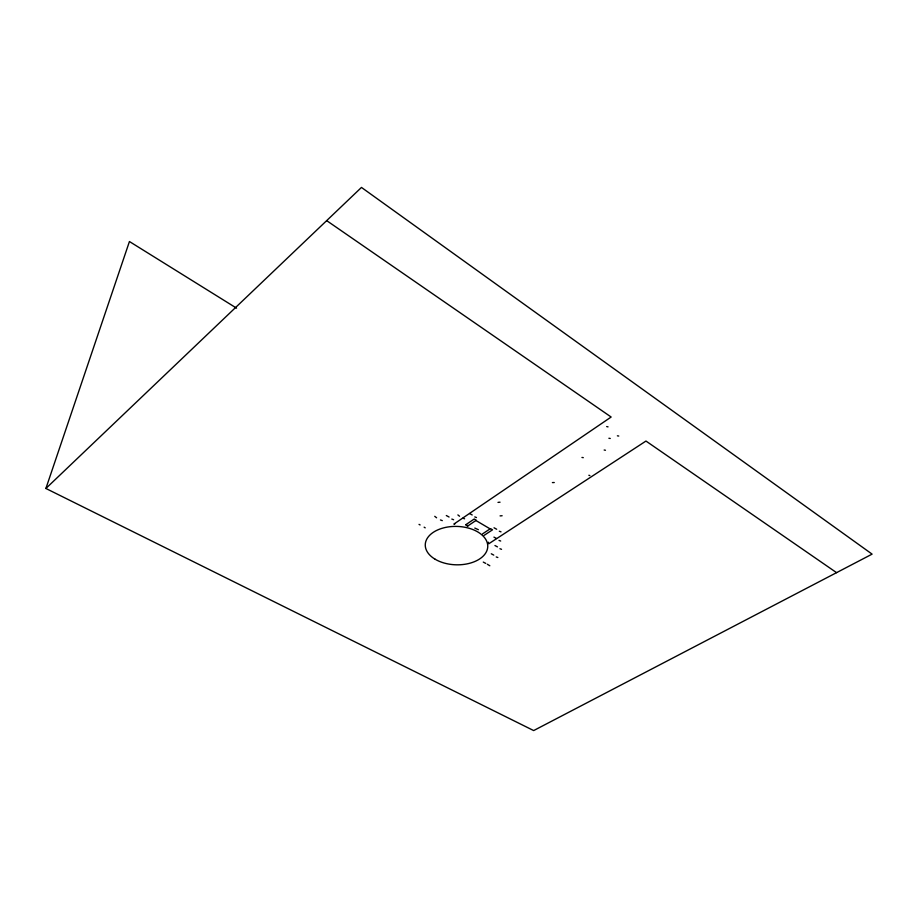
<?xml version="1.0" encoding="UTF-8"?>
<svg xmlns="http://www.w3.org/2000/svg" width="918" height="918" viewBox="0 0 918 918"><rect width="100%" height="100%" fill="white"/><g stroke="black" fill="none" stroke-linecap="round" stroke-linejoin="round"><path stroke-width="1.38" d="M45.9 488.468L361.474 187.433L872.1 554.128L533.668 730.567L45.9 488.468L129.438 241.526L236.569 308.161M500.046 502.192L498.004 502.387M502.123 515.744L500.069 515.893M465.874 524.66L474.227 519.026L476.304 520.242L467.469 526.186L465.874 524.66L467.939 525.876M482.535 533.886L490.499 528.607L492.53 529.812L484.153 535.343M554.254 482.524L552.406 482.593M583.297 457.657L581.955 457.451M605.455 450.245L604.17 450.015M618.755 436.039L617.389 435.82M610.252 438.471L608.898 438.265M608.037 426.859L606.672 426.572M454.789 524.029L453.859 524.109L611.147 417.024L326.682 220.63M489.81 565.763L487.355 564.272M497.831 557.513L496.236 556.951M501.538 549.308L499.931 548.723M500.677 541.023L499.025 540.415M501.01 531.855L499.3 531.212M589.861 475.581L588.863 475.272M485.748 563.4L483.293 562.091M442.304 520.632L440.445 519.955M464.6 518.808L462.947 518.2M453.618 519.737L451.817 519.072M476.465 517.545L474.778 516.903M493.758 555.115L491.291 553.784M497.441 546.876L494.951 545.521M496.489 538.51L493.941 537.122M496.672 529.238L494.033 527.781M449.074 517.029L446.309 515.526M472.196 514.964L469.603 513.529M474.801 528.068L478.381 529.686M419.033 524.385L420.1 524.935M436.589 517.775L434.753 516.318M459.528 516.237L457.887 514.918M475.903 520.506L490.097 528.871M424.15 527.184L425.206 527.85M836.562 572.648L645.962 441.053L488.766 543.766L488.342 542.194M435.212 559.28A31.269 19.209 1.7 0 0 486.965 550.49A31.269 19.209 1.7 0 0 447.318 527.081A31.269 19.209 1.7 0 0 435.212 559.28"/></g></svg>
